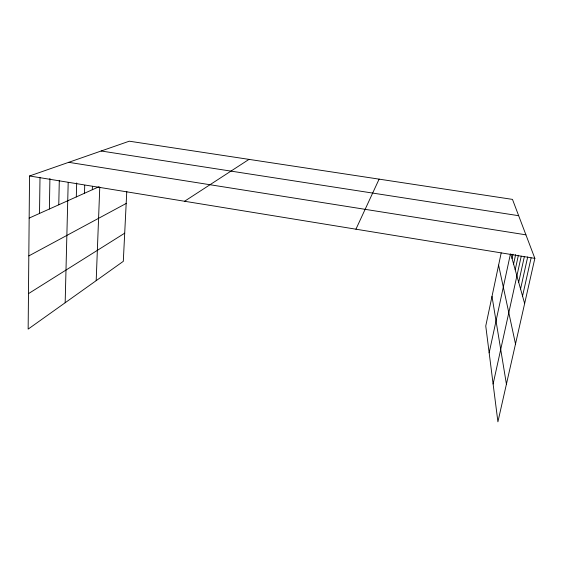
<?xml version="1.0" encoding="UTF-8"?>
<svg xmlns="http://www.w3.org/2000/svg" width="563" height="563" viewBox="0 0 563 563"><rect width="100%" height="100%" fill="white"/><g stroke="black" fill="none" stroke-linecap="round" stroke-linejoin="round"><path stroke-width="0.84" d="M501.19 252.9L485.756 325.998L497.91 421.807L534.85 258.368L512.478 199.393L129.272 141.193L29.543 175.98L28.15 329.109L123.304 261.338L126.781 191.35M39.516 213.44L40.001 177.556M49.375 209.014L49.917 178.429M58.77 204.798L59.298 180.343M65.167 302.746L68.193 182.419M76.294 196.93L76.695 182.926M84.478 193.257L84.731 185.361M92.304 189.738L92.431 186.304M96.189 280.648L99.771 187.219M489.163 352.839L510.402 254.103M512.056 258.501L512.977 254.237M513.59 264.005L515.631 254.631M515.208 269.783L518.375 255.285M493.118 383.994L521.225 256.2M518.685 282.239L524.378 256.531M520.564 288.96L527.7 256.925M522.548 296.054L531.099 257.924M355.936 229.197L379.11 179.14M184.565 201.258L249.008 159.378M28.474 293.64L124.697 233.181M28.819 255.912L126.175 203.454M29.156 218.092L99.06 186.712M101.164 150.997L518.664 215.699M68.7 162.32L525.926 234.834M29.543 175.98L534.85 258.368M510.796 253.997L524.639 303.548M498.607 265.131L515.504 343.972M491.999 296.419L506.418 384.156"/></g></svg>
